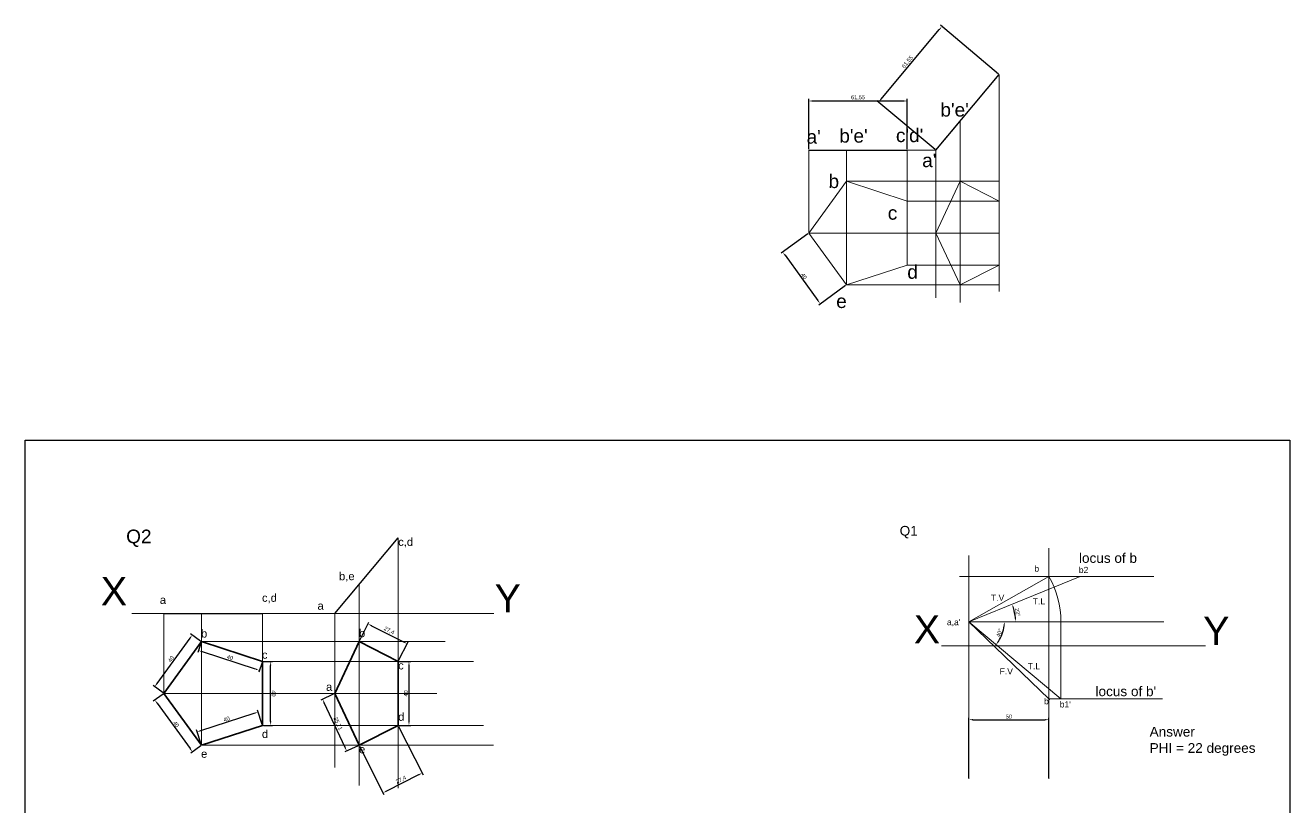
# Model space of a CAD drawing. Header units: millimetres. Extents: x 1843 to 4631, y 1609 to 2426.
# Drawn here: x 3165 to 3955, y 1938 to 2426 of the extents above; entities that cross this region are included whole.
import ezdxf

# ---------------------------------------------------------------- set-up
doc = ezdxf.new("R2010")
doc.units = ezdxf.units.MM
doc.styles.get("Standard").update_dxf_attribs({"font": 'arial.ttf'})
doc.styles.add('style1', font='arial.ttf', dxfattribs={"height": 5})
doc.dimstyles.new('ISO-25', dxfattribs={"dimtxt": 2.5, "dimasz": 2.5, "dimexe": 1.25, "dimexo": 0.625, "dimtad": 1, "dimtxsty": 'Standard', "dimcen": 2.5, "dimadec": 0, "dimazin": 0, "dimtfac": 1, "dimtmove": 0, "dimatfit": 3, "dimfxl": 1, "dimarcsym": 0})

# ---------------------------------------------------------------- blocks, each defined once
blk = doc.blocks.new('*D20')
at = {"color": 0, "lineweight": -2, "transparency": 16777216}
for p, q in [((3654.28, 2296.21), (3637.5, 2284.02)), ((3639.98, 2282.73), (3660.55, 2254.42)), ((3677.79, 2263.85), (3661.01, 2251.66))]:
    blk.add_line(p, q, dxfattribs=at)
at = {"color": 0, "lineweight": 5, "transparency": 16777216}
for points in [[(3640.32, 2282.98), (3639.65, 2282.49), (3638.51, 2284.75)], [(3660.89, 2254.66), (3660.22, 2254.17), (3662.02, 2252.39)]]:
    blk.add_solid(points, dxfattribs=at)
at = {"layer": 'Defpoints', "color": 0, "lineweight": 5, "transparency": 16777216}
for p in [(3654.78, 2296.58), (3678.3, 2264.22), (3662.02, 2252.39)]:
    blk.add_point(p, dxfattribs=at)
at = {"color": 0, "lineweight": 0, "transparency": 16777216, "insert": (3651.81, 2269.69), "char_height": 2.5, "attachment_point": 5, "rotation": 306}
blk.add_mtext('40', dxfattribs=at)
blk = doc.blocks.new('*D21')
at = {"color": 0, "lineweight": -2, "transparency": 16777216}
for p, q in [((3654.78, 2349.02), (3654.78, 2380.35)), ((3657.28, 2379.1), (3713.84, 2379.1)), ((3716.34, 2349.02), (3716.34, 2380.35))]:
    blk.add_line(p, q, dxfattribs=at)
at = {"color": 0, "lineweight": 5, "transparency": 16777216}
for points in [[(3657.28, 2379.51), (3657.28, 2378.68), (3654.78, 2379.1)], [(3713.84, 2379.51), (3713.84, 2378.68), (3716.34, 2379.1)]]:
    blk.add_solid(points, dxfattribs=at)
at = {"layer": 'Defpoints', "color": 0, "lineweight": 5, "transparency": 16777216}
for p in [(3716.34, 2379.1), (3654.78, 2348.4), (3716.34, 2348.4)]:
    blk.add_point(p, dxfattribs=at)
at = {"color": 0, "lineweight": 0, "transparency": 16777216, "insert": (3685.56, 2381.22), "char_height": 2.5, "attachment_point": 5}
blk.add_mtext('61,55', dxfattribs=at)
blk = doc.blocks.new('*D22')
at = {"color": 0, "lineweight": -2, "transparency": 16777216}
for p, q in [((3773.24, 2395.95), (3736.98, 2426.38)), ((3699.98, 2380.34), (3736.33, 2423.66)), ((3733.67, 2348.8), (3697.41, 2379.23))]:
    blk.add_line(p, q, dxfattribs=at)
at = {"color": 0, "lineweight": 5, "transparency": 16777216}
for points in [[(3736.01, 2423.93), (3736.65, 2423.39), (3737.94, 2425.58)], [(3699.66, 2380.61), (3700.3, 2380.07), (3698.37, 2378.42)]]:
    blk.add_solid(points, dxfattribs=at)
at = {"layer": 'Defpoints', "color": 0, "lineweight": 5, "transparency": 16777216}
for p in [(3737.94, 2425.58), (3773.72, 2395.55), (3734.15, 2348.4)]:
    blk.add_point(p, dxfattribs=at)
at = {"color": 0, "lineweight": 0, "transparency": 16777216, "insert": (3716.52, 2403.37), "char_height": 2.5, "attachment_point": 5, "rotation": 50}
blk.add_mtext('61,55', dxfattribs=at)
blk = doc.blocks.new('*D51')
at = {"color": 0, "lineweight": -2, "transparency": 16777216}
for p, q in [((3275.28, 2040.85), (3273.28, 2034.67)), ((3309.33, 2024.28), (3276.04, 2035.09)), ((3313.33, 2028.49), (3311.32, 2022.31))]:
    blk.add_line(p, q, dxfattribs=at)
at = {"color": 0, "lineweight": 5, "transparency": 16777216}
for points in [[(3276.17, 2035.48), (3275.91, 2034.69), (3273.66, 2035.86)], [(3309.46, 2024.67), (3309.2, 2023.88), (3311.71, 2023.5)]]:
    blk.add_solid(points, dxfattribs=at)
at = {"layer": 'Defpoints', "color": 0, "lineweight": 5, "transparency": 16777216}
for p in [(3275.48, 2041.45), (3273.66, 2035.86), (3313.52, 2029.09)]:
    blk.add_point(p, dxfattribs=at)
at = {"color": 0, "lineweight": 9, "transparency": 16777216, "insert": (3293.27, 2031.49), "char_height": 2.5, "attachment_point": 5, "rotation": 342.00472}
blk.add_mtext('40', dxfattribs=at)
blk = doc.blocks.new('*D52')
at = {"color": 0, "lineweight": -2, "transparency": 16777216}
for p, q in [((3313.33, 1989.68), (3310.42, 1998.65)), ((3275.14, 1985.87), (3308.43, 1996.69)), ((3275.29, 1977.32), (3272.38, 1986.28))]:
    blk.add_line(p, q, dxfattribs=at)
at = {"color": 0, "lineweight": 5, "transparency": 16777216}
for points in [[(3308.3, 1997.08), (3308.55, 1996.29), (3310.8, 1997.46)], [(3275.01, 1986.26), (3275.27, 1985.47), (3272.76, 1985.1)]]:
    blk.add_solid(points, dxfattribs=at)
at = {"layer": 'Defpoints', "color": 0, "lineweight": 5, "transparency": 16777216}
for p in [(3310.8, 1997.46), (3313.52, 1989.09), (3275.48, 1976.72)]:
    blk.add_point(p, dxfattribs=at)
at = {"color": 0, "lineweight": 9, "transparency": 16777216, "insert": (3291.19, 1993.09), "char_height": 2.5, "attachment_point": 5, "rotation": 18.00472}
blk.add_mtext('40', dxfattribs=at)
blk = doc.blocks.new('*D53')
at = {"color": 0, "lineweight": -2, "transparency": 16777216}
for p, q in [((3251.46, 2008.72), (3245.33, 2004.26)), ((3247.81, 2002.97), (3268.39, 1974.66)), ((3274.98, 1976.36), (3268.84, 1971.9))]:
    blk.add_line(p, q, dxfattribs=at)
at = {"color": 0, "lineweight": 5, "transparency": 16777216}
for points in [[(3248.15, 2003.22), (3247.47, 2002.73), (3246.34, 2004.99)], [(3268.72, 1974.9), (3268.05, 1974.41), (3269.86, 1972.64)]]:
    blk.add_solid(points, dxfattribs=at)
at = {"layer": 'Defpoints', "color": 0, "lineweight": 5, "transparency": 16777216}
for p in [(3251.97, 2009.08), (3275.48, 1976.72), (3269.86, 1972.64)]:
    blk.add_point(p, dxfattribs=at)
at = {"color": 0, "lineweight": 9, "transparency": 16777216, "insert": (3259.64, 1989.93), "char_height": 2.5, "attachment_point": 5, "rotation": 306.00472}
blk.add_mtext('40', dxfattribs=at)
blk = doc.blocks.new('*D54')
at = {"color": 0, "lineweight": -2, "transparency": 16777216}
for p, q in [((3274.97, 2041.81), (3268.72, 2046.36)), ((3268.26, 2043.6), (3247.69, 2015.28)), ((3251.46, 2009.45), (3245.21, 2013.99))]:
    blk.add_line(p, q, dxfattribs=at)
at = {"color": 0, "lineweight": 5, "transparency": 16777216}
for points in [[(3267.92, 2043.84), (3268.6, 2043.35), (3269.73, 2045.62)], [(3247.35, 2015.53), (3248.03, 2015.04), (3246.22, 2013.26)]]:
    blk.add_solid(points, dxfattribs=at)
at = {"layer": 'Defpoints', "color": 0, "lineweight": 5, "transparency": 16777216}
for p in [(3275.48, 2041.45), (3246.22, 2013.26), (3251.97, 2009.08)]:
    blk.add_point(p, dxfattribs=at)
at = {"color": 0, "lineweight": 9, "transparency": 16777216, "insert": (3256.44, 2030.56), "char_height": 2.5, "attachment_point": 5, "rotation": 54.00472}
blk.add_mtext('40', dxfattribs=at)
blk = doc.blocks.new('*D55')
at = {"color": 0, "lineweight": -2, "transparency": 16777216}
for p, q in [((3314.15, 2029.09), (3319.93, 2029.09)), ((3318.68, 1991.59), (3318.68, 2026.59)), ((3314.15, 1989.09), (3319.93, 1989.09))]:
    blk.add_line(p, q, dxfattribs=at)
at = {"color": 0, "lineweight": 5, "transparency": 16777216}
for points in [[(3319.1, 2026.59), (3318.26, 2026.59), (3318.68, 2029.09)], [(3319.1, 1991.59), (3318.27, 1991.59), (3318.68, 1989.09)]]:
    blk.add_solid(points, dxfattribs=at)
at = {"layer": 'Defpoints', "color": 0, "lineweight": 5, "transparency": 16777216}
for p in [(3313.52, 2029.09), (3318.68, 2029.09), (3313.52, 1989.09)]:
    blk.add_point(p, dxfattribs=at)
at = {"color": 0, "lineweight": 9, "transparency": 16777216, "insert": (3320.58, 2009.09), "char_height": 2.5, "attachment_point": 5, "rotation": 270.00472}
blk.add_mtext('40', dxfattribs=at)
blk = doc.blocks.new('*D56')
at = {"color": 0, "lineweight": -2, "transparency": 16777216}
for p, q in [((3398.97, 2029.09), (3406.33, 2029.09)), ((3405.08, 2026.59), (3405.08, 1991.59)), ((3398.97, 1989.09), (3406.33, 1989.09))]:
    blk.add_line(p, q, dxfattribs=at)
at = {"color": 0, "lineweight": 5, "transparency": 16777216}
for points in [[(3404.67, 2026.59), (3405.5, 2026.59), (3405.08, 2029.09)], [(3404.67, 1991.59), (3405.5, 1991.59), (3405.08, 1989.09)]]:
    blk.add_solid(points, dxfattribs=at)
at = {"layer": 'Defpoints', "color": 0, "lineweight": 5, "transparency": 16777216}
for p in [(3398.34, 2029.09), (3398.34, 1989.09), (3405.08, 1989.09)]:
    blk.add_point(p, dxfattribs=at)
at = {"color": 0, "lineweight": 35, "transparency": 16777216, "insert": (3403.18, 2009.09), "char_height": 2.5, "attachment_point": 5, "rotation": 90}
blk.add_mtext('40', dxfattribs=at)
blk = doc.blocks.new('*D57')
at = {"color": 0, "lineweight": -2, "transparency": 16777216}
for p, q in [((3374.17, 2042), (3380.05, 2053.64)), ((3381.72, 2051.4), (3401.71, 2041.29)), ((3398.63, 2029.65), (3404.51, 2041.28))]:
    blk.add_line(p, q, dxfattribs=at)
at = {"color": 0, "lineweight": 5, "transparency": 16777216}
for points in [[(3381.91, 2051.77), (3381.53, 2051.02), (3379.49, 2052.52)], [(3401.9, 2041.67), (3401.52, 2040.92), (3403.94, 2040.17)]]:
    blk.add_solid(points, dxfattribs=at)
at = {"layer": 'Defpoints', "color": 0, "lineweight": 5, "transparency": 16777216}
for p in [(3373.89, 2041.45), (3403.94, 2040.17), (3398.34, 2029.09)]:
    blk.add_point(p, dxfattribs=at)
at = {"color": 0, "lineweight": 35, "transparency": 16777216, "insert": (3392.68, 2048.24), "char_height": 2.5, "attachment_point": 5, "rotation": 333.19054}
blk.add_mtext('27,4', dxfattribs=at)
blk = doc.blocks.new('*D58')
at = {"color": 0, "lineweight": -2, "transparency": 16777216}
for p, q in [((3398.63, 1988.53), (3413.92, 1958.27)), ((3374.17, 1976.17), (3389.47, 1945.91)), ((3411.13, 1958.26), (3391.14, 1948.15))]:
    blk.add_line(p, q, dxfattribs=at)
at = {"color": 0, "lineweight": 5, "transparency": 16777216}
for points in [[(3410.94, 1958.63), (3411.32, 1957.89), (3413.36, 1959.39)], [(3390.95, 1948.53), (3391.33, 1947.78), (3388.91, 1947.03)]]:
    blk.add_solid(points, dxfattribs=at)
at = {"layer": 'Defpoints', "color": 0, "lineweight": 5, "transparency": 16777216}
for p in [(3398.34, 1989.09), (3373.89, 1976.72), (3388.91, 1947.03)]:
    blk.add_point(p, dxfattribs=at)
at = {"color": 0, "lineweight": 35, "transparency": 16777216, "insert": (3400.17, 1955.11), "char_height": 2.5, "attachment_point": 5, "rotation": 26.82116}
blk.add_mtext('27,4', dxfattribs=at)
blk = doc.blocks.new('*D59')
at = {"color": 0, "lineweight": -2, "transparency": 16777216}
for p, q in [((3358.21, 2008.82), (3349.98, 2004.97)), ((3365.17, 1975.41), (3352.17, 2003.24)), ((3373.32, 1976.46), (3365.09, 1972.62))]:
    blk.add_line(p, q, dxfattribs=at)
at = {"color": 0, "lineweight": 5, "transparency": 16777216}
for points in [[(3352.55, 2003.41), (3351.79, 2003.06), (3351.11, 2005.5)], [(3365.54, 1975.59), (3364.79, 1975.23), (3366.23, 1973.14)]]:
    blk.add_solid(points, dxfattribs=at)
at = {"layer": 'Defpoints', "color": 0, "lineweight": 5, "transparency": 16777216}
for p in [(3358.78, 2009.08), (3351.11, 2005.5), (3373.89, 1976.72)]:
    blk.add_point(p, dxfattribs=at)
at = {"color": 0, "lineweight": 35, "transparency": 16777216, "insert": (3360.6, 1990.22), "char_height": 2.5, "attachment_point": 5, "rotation": 295.03199}
blk.add_mtext('35,71', dxfattribs=at)
blk = doc.blocks.new('*D65')
at = {"color": 0, "lineweight": -2, "transparency": 16777216}
blk.add_arc((3754.82, 2053.85), 29.13, 4.91946, 17.24907, dxfattribs=at)
at = {"color": 0, "lineweight": 5, "transparency": 16777216}
for points in [[(3782.24, 2062.35), (3783.03, 2062.63), (3781.79, 2064.84)], [(3784.25, 2056.37), (3783.42, 2056.33), (3783.94, 2053.85)]]:
    blk.add_solid(points, dxfattribs=at)
at = {"layer": 'Defpoints', "color": 0, "lineweight": 5, "transparency": 16777216}
for p in [(3824.27, 2082.15), (3754.82, 2053.85), (3754.82, 2053.85), (3783.7, 2057.6), (3876.66, 2053.85)]:
    blk.add_point(p, dxfattribs=at)
at = {"color": 0, "lineweight": 0, "transparency": 16777216, "insert": (3785.25, 2059.81), "char_height": 2.5, "attachment_point": 5, "rotation": 281.08427}
blk.add_mtext('22°', dxfattribs=at)
blk = doc.blocks.new('*D66')
at = {"color": 0, "lineweight": -2, "transparency": 16777216}
blk.add_arc((3754.82, 2053.85), 22.16, 326.46847, 353.53153, dxfattribs=at)
at = {"color": 0, "lineweight": 5, "transparency": 16777216}
for points in [[(3776.42, 2051.38), (3777.25, 2051.33), (3776.97, 2053.85)], [(3773.62, 2041.37), (3772.95, 2041.86), (3771.79, 2039.61)]]:
    blk.add_solid(points, dxfattribs=at)
at = {"layer": 'Defpoints', "color": 0, "lineweight": 5, "transparency": 16777216}
for p in [(3754.82, 2053.85), (3754.82, 2053.85), (3876.66, 2053.85), (3774.62, 2043.91), (3812.27, 2005.64)]:
    blk.add_point(p, dxfattribs=at)
at = {"color": 0, "lineweight": 0, "transparency": 16777216, "insert": (3773.85, 2046.93), "char_height": 2.5, "attachment_point": 5, "rotation": 70}
blk.add_mtext('40°', dxfattribs=at)
blk = doc.blocks.new('*D64')
at = {"color": 0, "lineweight": -2, "transparency": 16777216}
for p, q in [((3754.82, 1956.38), (3754.82, 1993.94)), ((3757.32, 1992.69), (3802.32, 1992.69)), ((3804.82, 1956.38), (3804.82, 1993.94))]:
    blk.add_line(p, q, dxfattribs=at)
at = {"color": 0, "lineweight": 5, "transparency": 16777216}
for points in [[(3757.32, 1993.11), (3757.32, 1992.27), (3754.82, 1992.69)], [(3802.32, 1993.11), (3802.32, 1992.27), (3804.82, 1992.69)]]:
    blk.add_solid(points, dxfattribs=at)
at = {"layer": 'Defpoints', "color": 0, "lineweight": 5, "transparency": 16777216}
for p in [(3804.82, 1992.69), (3754.82, 1955.75), (3804.82, 1955.75)]:
    blk.add_point(p, dxfattribs=at)
at = {"color": 0, "lineweight": 0, "transparency": 16777216, "insert": (3779.82, 1994.59), "char_height": 2.5, "attachment_point": 5}
blk.add_mtext('50', dxfattribs=at)

msp = doc.modelspace()

# ---------------------------------------------------------------- linework, layer by layer
at = {"lineweight": 30}
for p, q in [((3734.152, 2348.396), (3773.718, 2395.549)), ((3734.152, 2348.396), (3749.265, 2366.407)), ((3654.784, 2348.396), (3716.337, 2348.396)), ((3358.78, 2059.083), (3398.345, 2106.235)), ((3251.968, 2059.083), (3313.52, 2059.083))]:
    msp.add_line(p, q, dxfattribs=at)
at = {"lineweight": 0}
for p, q in [((3773.718, 2395.549), (3773.718, 2260.216)), ((3749.265, 2366.407), (3749.265, 2253.202)), ((3716.337, 2348.396), (3734.152, 2348.396)), ((3734.152, 2348.396), (3734.152, 2256.071)), ((3678.295, 2328.937), (3773.718, 2328.937)), ((3734.152, 2296.576), (3749.265, 2328.937)), ((3749.265, 2328.937), (3773.718, 2316.576)), ((3716.337, 2316.576), (3773.718, 2316.576)), ((3773.718, 2316.576), (3773.718, 2276.576)), ((3654.784, 2296.576), (3773.718, 2296.576)), ((3749.265, 2264.215), (3734.152, 2296.576)), ((3716.337, 2276.576), (3773.718, 2276.576)), ((3773.718, 2276.576), (3749.265, 2264.215)), ((3678.295, 2264.215), (3773.718, 2264.215)), ((3754.819, 2053.854), (3754.819, 2095.243)), ((3804.819, 1955.755), (3804.819, 2099.774)), ((3804.819, 2082.154), (3748.882, 2082.154)), ((3824.275, 2082.154), (3754.819, 2053.854)), ((3804.819, 2082.154), (3754.819, 2053.854)), ((3824.275, 2082.154), (3804.819, 2082.154)), ((3824.275, 2082.154), (3870.315, 2082.154)), ((3754.819, 2038.854), (3754.819, 2053.854)), ((3754.819, 2053.854), (3754.819, 1955.755)), ((3754.819, 2053.854), (3876.657, 2053.854)), ((3754.819, 2053.854), (3812.272, 2005.645)), ((3804.819, 2005.645), (3754.819, 2053.854)), ((3812.272, 2053.854), (3812.272, 2005.645)), ((3737.732, 2038.854), (3902.658, 2038.854)), ((3737.732, 2038.854), (3754.819, 2038.854)), ((3812.272, 2005.645), (3804.819, 2005.645)), ((3812.272, 2005.645), (3875.707, 2005.645))]:
    msp.add_line(p, q, dxfattribs=at)
at = {"lineweight": 9}
for p, q in [((3654.784, 2296.576), (3654.784, 2348.396)), ((3678.295, 2264.215), (3678.295, 2348.396)), ((3716.337, 2316.576), (3716.337, 2348.396)), ((3654.784, 2296.576), (3678.295, 2328.937)), ((3678.295, 2328.937), (3716.337, 2316.576)), ((3716.337, 2316.576), (3716.337, 2276.576)), ((3654.784, 2296.576), (3678.295, 2264.215)), ((3678.295, 2264.215), (3716.337, 2276.576)), ((3398.345, 2106.235), (3398.345, 1949.954)), ((3373.891, 2077.092), (3373.891, 1951.599)), ((3231.968, 2059.083), (3458.189, 2059.083)), ((3251.968, 2009.083), (3251.968, 2059.083)), ((3275.477, 2041.446), (3275.477, 2059.083)), ((3313.52, 2029.088), (3313.52, 2059.083)), ((3358.78, 2059.083), (3358.78, 1962.839)), ((3275.477, 2041.446), (3427.792, 2041.446)), ((3275.482, 1976.724), (3275.477, 2041.446)), ((3313.52, 2029.088), (3445.353, 2029.088)), ((3251.968, 2009.083), (3422.579, 2009.083)), ((3313.524, 1989.088), (3451.664, 1989.088)), ((3275.482, 1976.724), (3457.847, 1976.724))]:
    msp.add_line(p, q, dxfattribs=at)
for p, q in [((3165.436, 2167.189), (3955.201, 2167.189)), ((3165.436, 1608.712), (3165.436, 2167.189)), ((3955.201, 2167.189), (3955.201, 1608.712))]:
    msp.add_line(p, q)
at = {"lineweight": 35}
for p, q in [((3251.968, 2009.083), (3275.477, 2041.446)), ((3275.477, 2041.446), (3313.52, 2029.088)), ((3313.52, 2029.088), (3313.524, 1989.088)), ((3275.482, 1976.724), (3251.968, 2009.083)), ((3313.524, 1989.088), (3275.482, 1976.724))]:
    msp.add_line(p, q, dxfattribs=at)
msp.add_lwpolyline([(3358.78, 2009.083), (3373.891, 2041.446), (3398.345, 2029.088), (3398.345, 1989.088), (3373.891, 1976.724), (3358.78, 2009.083)], dxfattribs=at)
at = {"lineweight": 0}
msp.add_arc((3754.819, 2053.854), 57.453, 0, 29.509792, dxfattribs=at)

# ---------------------------------------------------------------- texts
for s, height, p in [('locus of b', 6.0615, (3823.572, 2090.653)), ("locus of b'", 6.06151, (3833.909, 2007.389)), ('Answer', 6.0615, (3867.724, 1982.163)), ('PHI = 22 degrees', 6.06151, (3867.724, 1972.001))]:
    msp.add_text(s, height=height, dxfattribs=at).set_placement(p)
at = {"lineweight": 5}
for s, p in [('X', (3212.6, 2064.089)), ('Y', (3458.567, 2059.685)), ('X', (3720.403, 2040.305)), ('Y', (3901.132, 2039.424))]:
    msp.add_text(s, height=17.64, dxfattribs=at).set_placement(p)
at = {"lineweight": 0, "attachment_point": 1}
for s, insert, char_height in [("b'e'", (3737.023, 2377.879), 8.5), ("b'e'", (3673.858, 2361.589), 8.5), ("c'd'", (3709.269, 2361.907), 8.5), ("a'", (3653.441, 2360.951), 8.5), ("a'", (3725.643, 2346.287), 8.5), ('c', (3704.165, 2313.452), 8.5), ('d', (3716.337, 2276.576), 8.5), ('b', (3795.717, 2088.981), 3.825), ('b2', (3823.473, 2088.136), 3.8254), ("a,a'", (3741.087, 2055.506), 3.8254), ("b'", (3801.751, 2006.134), 3.8254), ("b1'", (3811.556, 2004.175), 3.8254)]:
    msp.add_mtext(s, dxfattribs=dict(at, insert=insert, char_height=char_height))
for s, width, gutter_width, insert, char_height in [('b', 11.13656, 42.5, (3667.159, 2333.217), 8.5), ('e', 4.78527, 42.5, (3671.944, 2258.303), 8.5), ('Q1', 11.6837, 30.308, (3711.578, 2113.716), 6.0615), ('T.V', 3.05743, 30.308, (3768.604, 2070.782), 3.8254), ('T.L', 3.05743, 30.308, (3794.71, 2068.497), 3.8254), ('F.V', 3.05743, 30.308, (3774.013, 2024.784), 3.8254), ('T.L', 3.05743, 30.308, (3791.576, 2028.036), 3.8254)]:
    msp.add_mtext_dynamic_manual_height_columns(s, width=width, gutter_width=gutter_width, heights=[0], dxfattribs=dict(at, insert=insert, char_height=char_height))
at = {"lineweight": -2, "insert": (3228.444, 2111.419), "char_height": 8.5, "attachment_point": 1}
msp.add_mtext_dynamic_manual_height_columns('Q2', width=12.35413, gutter_width=42.5, heights=[0], dxfattribs=at)
at = {"lineweight": 35, "char_height": 5, "attachment_point": 1, "style": 'style1'}
for s, width, gutter_width, insert in [('c,d', 2.79915, 25, (3398.345, 2106.235)), ('b,e', 12.48863, 25, (3361.402, 2084.829)), ('a', 5, 44.842, (3249.488, 2070.042)), ('a', 10.81126, 25, (3347.968, 2066.37)), ('b', 3.65667, 25, (3373.891, 2049.277)), ('a', 0.27987, 25, (3353.286, 2015.748))]:
    msp.add_mtext_dynamic_manual_height_columns(s, width=width, gutter_width=gutter_width, heights=[0], dxfattribs=dict(at, insert=insert))
at = {"lineweight": 9, "char_height": 5, "attachment_point": 1, "style": 'style1'}
for s, width, insert in [('c,d', 4.01019, (3313.272, 2071.325)), ('b', 0.000854, (3275.196, 2049.016)), ('c', 0.00078, (3313.24, 2035.761))]:
    msp.add_mtext_dynamic_manual_height_columns(s, width=width, gutter_width=42.5, heights=[0], dxfattribs=dict(at, insert=insert))
at = {"lineweight": 35, "char_height": 5, "attachment_point": 1, "style": 'style1'}
for s, insert in [('c', (3398.345, 2029.088)), ('d', (3398.345, 1997.009)), ('e', (3373.891, 1976.724))]:
    msp.add_mtext(s, dxfattribs=dict(at, insert=insert))
at = {"lineweight": 9, "char_height": 5, "attachment_point": 1, "style": 'style1'}
for s, insert in [('d', (3313.244, 1986.291)), ('e', (3275.203, 1973.927))]:
    msp.add_mtext(s, dxfattribs=dict(at, insert=insert))

# ---------------------------------------------------------------- dimensions: what is measured, and where the dimension line sits
at = {"lineweight": 0}
for p1, p2, distance, picture, middle in [((3734.152, 2348.396), (3773.718, 2395.549), 46.712, '*D22', (3716.522, 2403.366)), ((3654.784, 2296.576), (3678.295, 2264.215), -20.112, '*D20', (3651.807, 2269.692))]:
    dim = msp.add_aligned_dim(p1=p1, p2=p2, distance=distance, dimstyle='ISO-25', dxfattribs=at)
    dim.commit()
    dim.dimension.update_dxf_attribs({"geometry": picture, "text_midpoint": middle})
for base, p1, p2, picture, middle in [((3716.337, 2379.097), (3654.784, 2348.396), (3716.337, 2348.396), '*D21', (3685.561, 2381.225)), ((3804.819, 1992.69), (3754.819, 1955.755), (3804.819, 1955.755), '*D64', (3779.819, 1994.591))]:
    dim = msp.add_linear_dim(base=base, p1=p1, p2=p2, dimstyle='ISO-25', dxfattribs=at)
    dim.commit()
    dim.dimension.update_dxf_attribs({"geometry": picture, "text_midpoint": middle})
for base, line1, line2, picture, middle in [((3783.703, 2057.6), ((3754.819, 2053.854), (3876.657, 2053.854)), ((3824.275, 2082.154), (3754.819, 2053.854)), '*D65', (3785.246, 2059.815)), ((3774.618, 2043.91), ((3754.819, 2053.854), (3812.272, 2005.645)), ((3754.819, 2053.854), (3876.657, 2053.854)), '*D66', (3773.852, 2046.926))]:
    dim = msp.add_angular_dim_2l(base=base, line1=line1, line2=line2, dimstyle='ISO-25', dxfattribs=at)
    dim.commit()
    dim.dimension.update_dxf_attribs({"geometry": picture, "text_midpoint": middle})
at = {"lineweight": 35}
for p1, p2, distance, picture, middle in [((3373.891, 2041.446), (3398.345, 2029.088), 12.413, '*D57', (3392.676, 2048.244)), ((3373.891, 1976.724), (3358.78, 2009.083), 8.46, '*D59', (3360.597, 1990.224)), ((3398.345, 1989.088), (3373.891, 1976.724), 33.279, '*D58', (3400.173, 1955.106))]:
    dim = msp.add_aligned_dim(p1=p1, p2=p2, distance=distance, dimstyle='ISO-25', dxfattribs=at)
    dim.commit()
    dim.dimension.update_dxf_attribs({"geometry": picture, "text_midpoint": middle})
at = {"lineweight": 9}
for p1, p2, distance, picture, middle in [((3275.477, 2041.446), (3251.968, 2009.083), -7.105, '*D54', (3256.436, 2030.558)), ((3313.52, 2029.088), (3275.477, 2041.446), 5.872, '*D51', (3293.272, 2031.49)), ((3313.524, 1989.088), (3313.52, 2029.088), -5.16, '*D55', (3320.584, 2009.089)), ((3251.968, 2009.083), (3275.482, 1976.724), -6.956, '*D53', (3259.637, 1989.932)), ((3275.482, 1976.724), (3313.524, 1989.088), 8.803, '*D52', (3291.195, 1993.086))]:
    dim = msp.add_aligned_dim(p1=p1, p2=p2, distance=distance, dimstyle='ISO-25', dxfattribs=at)
    dim.commit()
    dim.dimension.update_dxf_attribs({"geometry": picture, "text_midpoint": middle})
at = {"lineweight": 35}
dim = msp.add_linear_dim(base=(3405.084, 1989.088), p1=(3398.345, 2029.088), p2=(3398.345, 1989.088), angle=90, dimstyle='ISO-25', dxfattribs=at)
dim.commit()
dim.dimension.update_dxf_attribs({"geometry": '*D56', "text_midpoint": (3403.182, 2009.088)})

doc.saveas('drawing.dxf')
